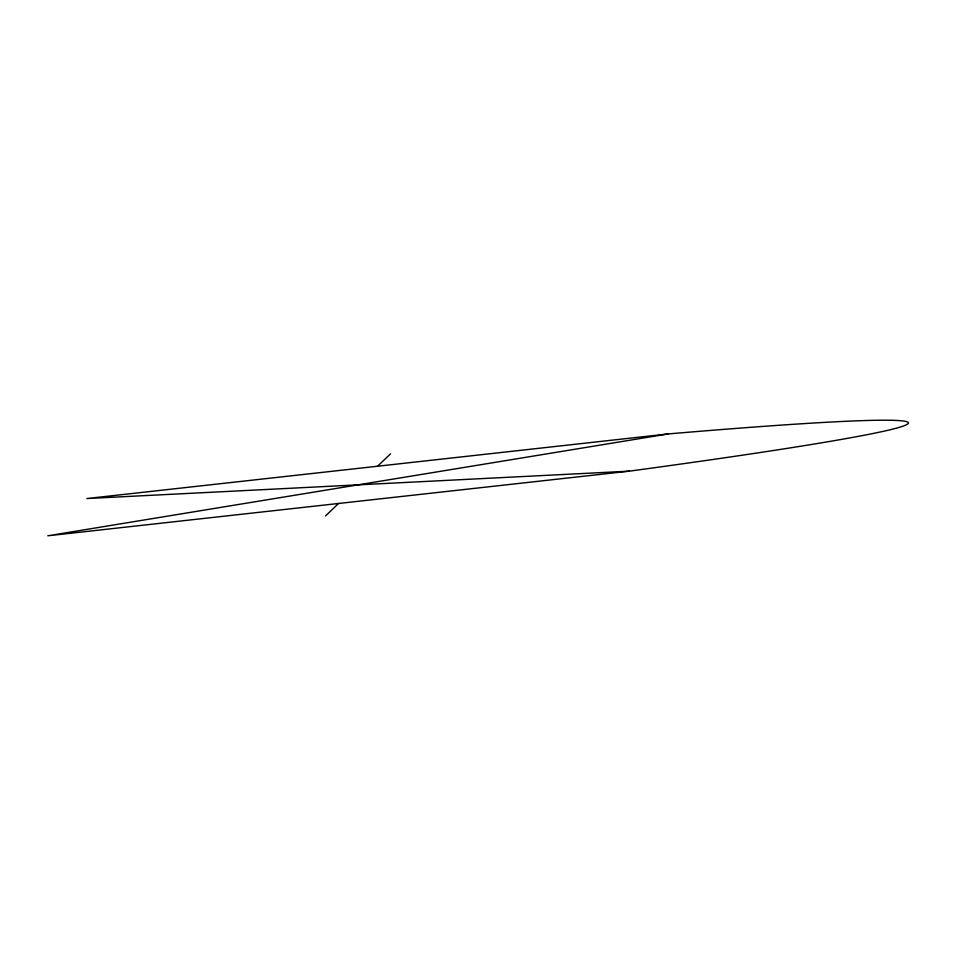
<?xml version="1.0" encoding="UTF-8"?>
<svg xmlns="http://www.w3.org/2000/svg" width="956" height="956" viewBox="0 0 956 956"><rect width="100%" height="100%" fill="white"/><g stroke="black" fill="none" stroke-linecap="round" stroke-linejoin="round"><path stroke-width="1.43" d="M325.554 515.893L338.555 503.477M377.56 466.229L390.562 453.813M668.316 433.916L47.8 535.79L629.323 471.165A786.896 21.976 -6.4 0 0 668.316 433.916L86.805 498.542L629.323 471.165"/></g></svg>
